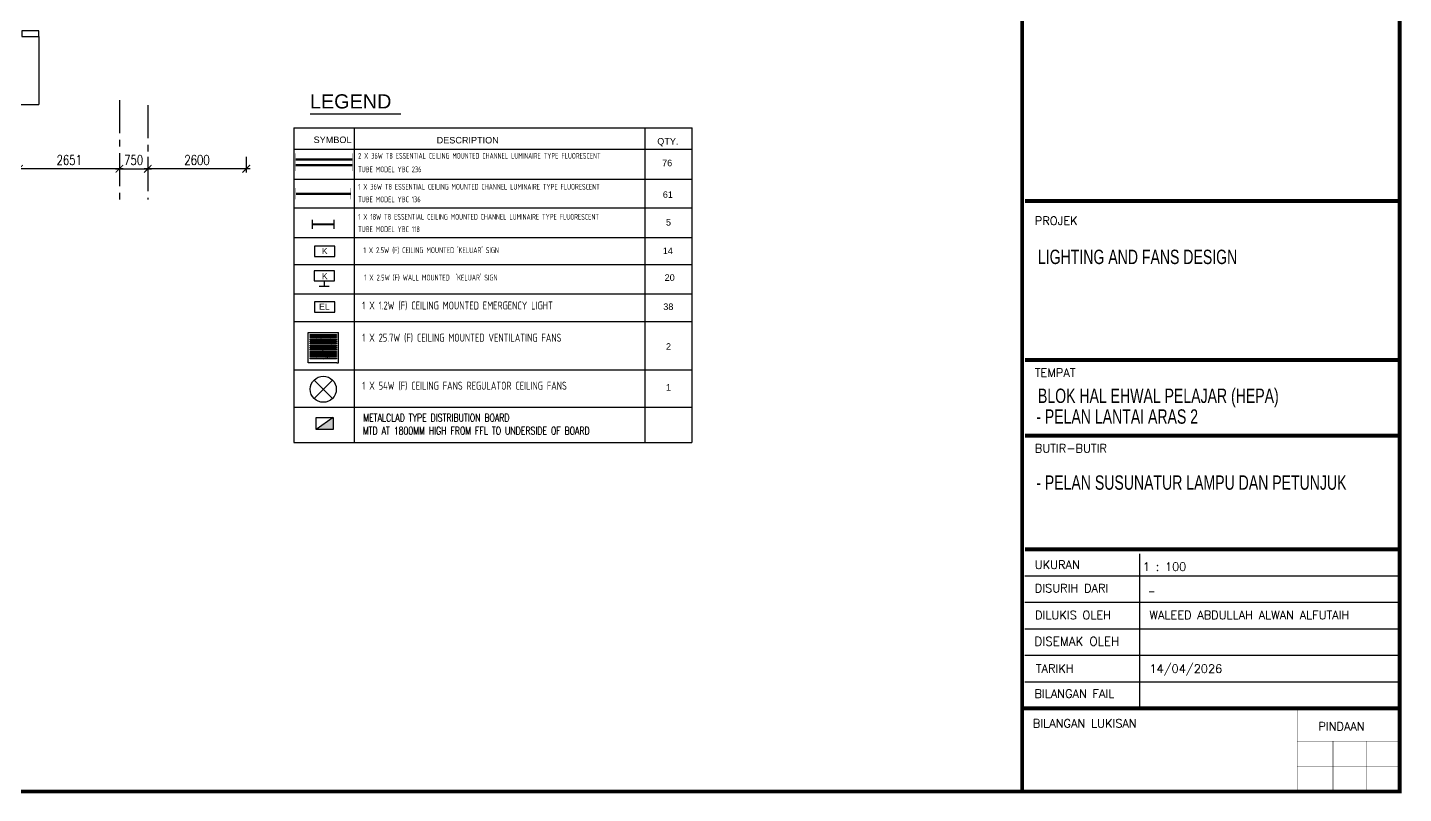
# Model space of a CAD drawing. Header units: inches. Extents: x 202414 to 86860507, y -1223215 to 71840.
# Drawn here: x 245666 to 282014, y 15740 to 35971 of the extents above; entities that cross this region are included whole.
import ezdxf

# ---------------------------------------------------------------- set-up
doc = ezdxf.new("R2010")
doc.units = ezdxf.units.IN
doc.header["$MEASUREMENT"] = 0
doc.linetypes.add('CENTER', pattern=[2, 1.25, -0.25, 0.25, -0.25])
doc.linetypes.add('DASHED2', pattern=[0.375, 0.25, -0.125])
for name, color, linetype in [('A-ELEV3', 9, 'Continuous'), ('A-TXTBOMBA', 7, 'Continuous'), ('A-WALL', 1, 'Continuous'), ('area', 3, 'Continuous'), ('BORDER', 6, 'Continuous'), ('Dim', 7, 'Continuous'), ('Edges', 7, 'Continuous'), ('ELECT', 6, 'Continuous'), ('elk_LAMPU', 6, 'Continuous'), ('Grid', 8, 'CENTER'), ('lamb(new)', 5, 'Continuous'), ('LAMPU', 7, 'Continuous'), ('logo', 7, 'Continuous')]:
    doc.layers.add(name, color=color, linetype=linetype)
doc.layers.get('area').off()
doc.layers.get('elk_LAMPU').off()
doc.styles.add('arial', font='arial.ttf')
doc.styles.add('ARIAL2', font='arial.ttf', dxfattribs={"height": 200})
doc.styles.add('DIM', font='dim', dxfattribs={"width": 0.75})
doc.styles.add('DIM125', font='romans.shx', dxfattribs={"width": 0.75, "height": 260, "bigfont": '@extfont2.shx'})
doc.styles.add('ROMANS', font='romans.shx', dxfattribs={"width": 0.75, "height": 200})
doc.styles.add('SANSSERIF', font='sanss___.ttf', dxfattribs={"width": 0.75})
doc.dimstyles.new('DIM 125', dxfattribs={"dimtxt": 260, "dimasz": 200, "dimexe": 100, "dimexo": 70, "dimgap": 100, "dimtad": 1, "dimtoh": 1, "dimdec": 0, "dimzin": 0, "dimdsep": 46, "dimtxsty": 'DIM125', "dimblk": 'ARCHTICK', "dimcen": 0.09, "dimdle": 100, "dimclrd": 132, "dimclre": 4, "dimclrt": 50, "dimadec": 0, "dimazin": 0, "dimtfac": 1, "dimtdec": 0, "dimtmove": 1, "dimatfit": 3, "dimfxl": 1, "dimtzin": 0, "dimarcsym": 0})

# ---------------------------------------------------------------- blocks, each defined once
blk = doc.blocks.new('_ArchTick')
at = {"color": 0, "linetype": 'ByBlock', "const_width": 0.15}
blk.add_lwpolyline([(-0.5, -0.5), (0.5, 0.5)], dxfattribs=at)
blk = doc.blocks.new('*D158')
at = {"layer": 'DEFPOINTS', "color": 0, "transparency": 16777216}
for p in [(245443, 32628), (248093, 32628), (245443, 32241)]:
    blk.add_point(p, dxfattribs=at)
at = {"layer": 'Dim', "color": 4, "lineweight": -2, "transparency": 16777216}
for p, q in [((245443, 32558), (245443, 32141)), ((248093, 32558), (248093, 32141))]:
    blk.add_line(p, q, dxfattribs=at)
at = {"layer": 'Dim', "color": 132, "lineweight": -2, "transparency": 16777216}
blk.add_line((248193, 32241), (245343, 32241), dxfattribs=at)
at = {"layer": 'Dim', "color": 132, "lineweight": -2, "transparency": 16777216, "xscale": 200, "yscale": 200, "zscale": 200, "rotation": 180}
blk.add_blockref('_ArchTick', (245443, 32241), dxfattribs=at)
at = {"layer": 'Dim', "color": 132, "lineweight": -2, "transparency": 16777216, "xscale": 200, "yscale": 200, "zscale": 200}
blk.add_blockref('_ArchTick', (248093, 32241), dxfattribs=at)
at = {"layer": 'Dim', "color": 50, "transparency": 16777216, "insert": (246768, 32471), "char_height": 260, "attachment_point": 5, "style": 'DIM125'}
blk.add_mtext('2651', dxfattribs=at)
blk = doc.blocks.new('*D159')
at = {"layer": 'DEFPOINTS', "color": 0, "transparency": 16777216}
for p in [(248093, 32628), (248843, 32628), (248843, 32241)]:
    blk.add_point(p, dxfattribs=at)
at = {"layer": 'Dim', "color": 4, "lineweight": -2, "transparency": 16777216}
for p, q in [((248093, 32558), (248093, 32141)), ((248843, 32558), (248843, 32141))]:
    blk.add_line(p, q, dxfattribs=at)
at = {"layer": 'Dim', "color": 132, "lineweight": -2, "transparency": 16777216}
blk.add_line((247993, 32241), (248943, 32241), dxfattribs=at)
at = {"layer": 'Dim', "color": 132, "lineweight": -2, "transparency": 16777216, "xscale": 200, "yscale": 200, "zscale": 200, "rotation": 180}
blk.add_blockref('_ArchTick', (248093, 32241), dxfattribs=at)
at = {"layer": 'Dim', "color": 132, "lineweight": -2, "transparency": 16777216, "xscale": 200, "yscale": 200, "zscale": 200}
blk.add_blockref('_ArchTick', (248843, 32241), dxfattribs=at)
at = {"layer": 'Dim', "color": 50, "transparency": 16777216, "insert": (248468, 32471), "char_height": 260, "attachment_point": 5, "style": 'DIM125'}
blk.add_mtext('750', dxfattribs=at)
blk = doc.blocks.new('*D160')
at = {"layer": 'DEFPOINTS', "color": 0, "transparency": 16777216}
for p in [(248843, 32628), (251443, 32628), (248843, 32241)]:
    blk.add_point(p, dxfattribs=at)
at = {"layer": 'Dim', "color": 4, "lineweight": -2, "transparency": 16777216}
for p, q in [((248843, 32558), (248843, 32141)), ((251443, 32558), (251443, 32141))]:
    blk.add_line(p, q, dxfattribs=at)
at = {"layer": 'Dim', "color": 132, "lineweight": -2, "transparency": 16777216}
blk.add_line((251543, 32241), (248743, 32241), dxfattribs=at)
at = {"layer": 'Dim', "color": 132, "lineweight": -2, "transparency": 16777216, "xscale": 200, "yscale": 200, "zscale": 200, "rotation": 180}
blk.add_blockref('_ArchTick', (248843, 32241), dxfattribs=at)
at = {"layer": 'Dim', "color": 132, "lineweight": -2, "transparency": 16777216, "xscale": 200, "yscale": 200, "zscale": 200}
blk.add_blockref('_ArchTick', (251443, 32241), dxfattribs=at)
at = {"layer": 'Dim', "color": 50, "transparency": 16777216, "insert": (250143, 32471), "char_height": 260, "attachment_point": 5, "style": 'DIM125'}
blk.add_mtext('2600', dxfattribs=at)
blk = doc.blocks.new('YBC 236')
at = {"layer": 'lamb(new)'}
for points, const_width in [([(86612766, -1194317), (86613986, -1194317)], 50.8), ([(86612766, -1194189), (86612766, -1194446)], 10.2), ([(86612766, -1194309), (86612766, -1194566)], 10.2), ([(86613986, -1194189), (86613986, -1194446)], 10.2), ([(86613986, -1194309), (86613986, -1194566)], 10.2), ([(86612766, -1194437), (86613986, -1194437)], 50.8)]:
    blk.add_lwpolyline(points, dxfattribs=dict(at, const_width=const_width))
blk = doc.blocks.new('YBC 136')
at = {"layer": 'lamb(new)'}
for points, const_width in [([(86612636, -1195077), (86612636, -1195333)], 10.2), ([(86613856, -1195077), (86613856, -1195333)], 10.2), ([(86612636, -1195205), (86613856, -1195205)], 50.8)]:
    blk.add_lwpolyline(points, dxfattribs=dict(at, const_width=const_width))
blk = doc.blocks.new('YBS 118')
at = {"layer": 'lamb(new)'}
for p, q in [((86608002, -1196899), (86608002, -1196643)), ((86608612, -1196899), (86608612, -1196643))]:
    blk.add_line(p, q, dxfattribs=at)
for points, const_width in [([(86608612, -1196771), (86608002, -1196771)], 50.8), ([(86608002, -1196899), (86608002, -1196643)], 10.2), ([(86608612, -1196899), (86608612, -1196643)], 10.2)]:
    blk.add_lwpolyline(points, dxfattribs=dict(at, const_width=const_width))
blk = doc.blocks.new('EXITE')
at = {"layer": 'A-TXTBOMBA', "color": 3}
blk.add_lwpolyline([(86607836, -1196697), (86607300, -1196697), (86607300, -1196967), (86607836, -1196967)], close=True, dxfattribs=at)
at = {"layer": 'A-TXTBOMBA', "color": 3, "style": 'arial'}
blk.add_text('K', height=165, dxfattribs=at).set_placement((86607491, -1196907))
blk = doc.blocks.new('Elight')
at = {"layer": 'A-TXTBOMBA', "color": 6}
blk.add_lwpolyline([(86606267, -1196730), (86605731, -1196730), (86605731, -1197001), (86606267, -1197001)], close=True, dxfattribs=at)
at = {"layer": 'A-TXTBOMBA', "color": 6, "style": 'arial'}
blk.add_text('EL', height=164.8, dxfattribs=at).set_placement((86605850, -1196940))
blk = doc.blocks.new('eexit')
at = {"layer": 'A-TXTBOMBA', "color": 3, "linetype": 'Continuous'}
for p, q in [((86699882, -1206011), (86699882, -1206171)), ((86700015, -1206171), (86699748, -1206171))]:
    blk.add_line(p, q, dxfattribs=at)
at = {"layer": 'A-TXTBOMBA', "color": 3}
blk.add_lwpolyline([(86700150, -1205751), (86699614, -1205751), (86699614, -1206022), (86700150, -1206022)], close=True, dxfattribs=at)
at = {"layer": 'A-TXTBOMBA', "color": 3, "style": 'arial'}
blk.add_text('K', height=165, dxfattribs=at).set_placement((86699817, -1205977))
blk = doc.blocks.new('Exhaust Fan 8-Inch fr')
at = {"layer": 'Edges'}
for p, q in [((-5.91, 7.27), (5.91, 7.27)), ((-5.91, -4.54), (-5.91, 7.27)), ((-5.12, 6.08), (-5.12, 6.47)), ((-5.12, 6.47), (5.12, 6.47)), ((5.12, 6.08), (-5.12, 6.08)), ((-5.12, 5.26), (-5.12, 5.65)), ((-5.12, 5.65), (-0.31, 5.65)), ((-1.43, 5.42), (-1.81, 5.26)), ((-1.12, 5.54), (-1.43, 5.42)), ((-1.43, 5.42), (-1.43, 5.26)), ((-1.03, 5.56), (-1.12, 5.54)), ((-0.31, 5.65), (-1.03, 5.56)), ((-1.03, 5.56), (-1.03, 5.26)), ((-0.31, 5.65), (0.31, 5.65)), ((1.03, 5.56), (0.31, 5.65)), ((0.31, 5.65), (5.12, 5.65)), ((1.03, 5.56), (1.03, 5.26)), ((1.12, 5.54), (1.03, 5.56)), ((1.43, 5.42), (1.12, 5.54)), ((1.43, 5.42), (1.43, 5.26)), ((1.81, 5.26), (1.43, 5.42)), ((5.12, 6.47), (5.12, 6.08)), ((5.12, 5.65), (5.12, 5.26)), ((5.91, -4.54), (5.91, 7.27)), ((-1.81, 5.26), (-5.12, 5.26)), ((-5.12, 4.43), (-5.12, 4.83)), ((-5.12, 4.83), (-2.54, 4.83)), ((-3.05, 4.43), (-5.12, 4.43)), ((-5.12, 3.61), (-5.12, 4)), ((-5.12, 4), (-3.38, 4)), ((-3.69, 3.61), (-5.12, 3.61)), ((-5.12, 2.79), (-5.12, 3.18)), ((-5.12, 3.18), (-3.89, 3.18)), ((-4.06, 2.79), (-5.12, 2.79)), ((-5.12, 1.96), (-5.12, 2.36)), ((-5.12, 2.36), (-4.2, 2.36)), ((-4.25, 1.96), (-5.12, 1.96)), ((-5.12, 1.14), (-5.12, 1.53)), ((-5.12, 1.53), (-4.31, 1.53)), ((-4.3, 1.14), (-5.12, 1.14)), ((-5.12, 0.32), (-5.12, 0.71)), ((-5.12, 0.71), (-4.25, 0.71)), ((-4.19, 0.32), (-5.12, 0.32)), ((-4.31, 1.53), (-4.33, 1.36)), ((-4.33, 1.36), (-4.3, 1.14)), ((-4.31, 1.53), (-4.29, 1.53)), ((-4.29, 1.14), (-4.3, 1.14)), ((-4.29, 1.53), (-4.29, 1.14)), ((-4.29, 1.53), (-4.22, 1.53)), ((-2.3, 1.14), (-4.29, 1.14)), ((-4.22, 2.17), (-4.25, 1.96)), ((-4.22, 1.96), (-4.25, 1.96)), ((-4.25, 0.71), (-4.22, 0.55)), ((-4.25, 0.71), (-3.04, 0.71)), ((-4.2, 2.36), (-4.22, 2.17)), ((-4.22, 1.96), (-4.22, 2.17)), ((-1.63, 1.96), (-4.22, 1.96)), ((-4.22, 1.53), (-4.22, 1.52)), ((-4.22, 1.53), (-1.43, 1.53)), ((-4.22, 1.52), (-1.43, 1.52)), ((-4.22, 0.65), (-3.16, 0.65)), ((-4.22, 0.55), (-4.22, 0.65)), ((-4.22, 0.55), (-4.19, 0.32)), ((-4.2, 2.36), (-1.93, 2.36)), ((-3.53, 0.32), (-4.19, 0.32)), ((-3.89, 3.18), (-4.06, 2.79)), ((-2.18, 2.79), (-4.06, 2.79)), ((-3.89, 3.18), (-2.4, 3.18)), ((-3.38, 4), (-3.69, 3.61)), ((-2.65, 3.61), (-3.69, 3.61)), ((-3.37, 0.52), (-3.53, 0.32)), ((-0.3, 0.32), (-3.53, 0.32)), ((-3.38, 4), (-2.75, 4)), ((-3.37, 0.52), (-3.16, 0.65)), ((-3.16, 0.65), (-3.04, 0.71)), ((-2.54, 4.83), (-3.05, 4.43)), ((-2.52, 4.43), (-3.05, 4.43)), ((-3.04, 0.71), (-0.26, 0.71)), ((-2.71, 3.71), (-2.75, 4)), ((-2.75, 4), (-2.74, 4)), ((-2.7, 3.72), (-2.74, 4)), ((-2.74, 4), (-0.47, 4)), ((-2.7, 3.72), (-2.71, 3.71)), ((-2.65, 3.61), (-2.71, 3.71)), ((-2.64, 3.61), (-2.7, 3.72)), ((-2.64, 3.61), (-2.65, 3.61)), ((-0.24, 3.61), (-2.64, 3.61)), ((-2.54, 4.83), (-1.91, 4.83)), ((-2.52, 4.43), (-2.46, 4.51)), ((-2.51, 4.43), (-2.52, 4.43)), ((-2.51, 4.43), (-2.45, 4.51)), ((-0.72, 4.43), (-2.51, 4.43)), ((-2.45, 4.51), (-2.46, 4.51)), ((-2.45, 4.51), (-1.91, 4.83)), ((-2.18, 2.79), (-2.4, 3.18)), ((-2.4, 3.18), (-2.39, 3.18)), ((-2.16, 2.79), (-2.39, 3.18)), ((-2.39, 3.18), (0.01, 3.18)), ((-2.3, 1.14), (-1.74, 1.46)), ((-0.61, 1.14), (-2.3, 1.14)), ((-2.16, 2.79), (-2.18, 2.79)), ((0.1, 2.79), (-2.16, 2.79)), ((-1.77, 2.08), (-1.93, 2.36)), ((-1.93, 2.36), (-1.91, 2.36)), ((-1.91, 4.83), (-0.99, 4.83)), ((-1.76, 2.09), (-1.91, 2.36)), ((-1.91, 2.36), (0.07, 2.36)), ((-1.43, 5.26), (-1.81, 5.26)), ((-1.76, 2.09), (-1.77, 2.08)), ((-1.77, 2.08), (-1.63, 1.96)), ((-1.76, 2.09), (-1.61, 1.96)), ((-1.74, 1.46), (-1.43, 1.52)), ((-1.61, 1.96), (-1.63, 1.96)), ((-0.35, 1.96), (-1.61, 1.96)), ((-1.03, 5.26), (-1.43, 5.26)), ((-1.43, 1.53), (-1.43, 1.52)), ((-1.43, 1.52), (-1.32, 1.53)), ((-1.43, 1.53), (-1.32, 1.53)), ((-1.43, 1.52), (-1.43, 1.52)), ((-1.32, 1.53), (-1.14, 1.53)), ((-1.14, 1.53), (-1.1, 1.52)), ((-1.14, 1.53), (-1.1, 1.53)), ((-1.1, 1.53), (-1.1, 1.52)), ((-1.1, 1.53), (-0.65, 1.53)), ((-1.1, 1.52), (-0.72, 1.42)), ((1.03, 5.26), (-1.03, 5.26)), ((-0.9, 4.76), (-0.99, 4.83)), ((-0.99, 4.83), (1.03, 4.83)), ((-0.9, 4.76), (-0.72, 4.43)), ((1.03, 4.43), (-0.72, 4.43)), ((-0.72, 1.42), (-0.66, 1.37)), ((-0.67, 1.43), (-0.65, 1.53)), ((-0.66, 1.37), (-0.67, 1.43)), ((-0.65, 1.26), (-0.66, 1.37)), ((-0.65, 1.53), (0.61, 1.53)), ((-0.61, 1.14), (-0.65, 1.26)), ((0.57, 1.14), (-0.61, 1.14)), ((-0.47, 4), (-0.24, 3.61)), ((-0.47, 4), (1.03, 4)), ((-0.35, 1.96), (-0.33, 1.98)), ((0.31, 1.96), (-0.35, 1.96)), ((-0.33, 1.98), (-0.17, 2.04)), ((-0.3, 0.32), (-0.23, 0.57)), ((-0.29, 0.32), (-0.3, 0.32)), ((-0.29, 0.32), (-0.27, 0.37)), ((-0.13, 0.32), (-0.29, 0.32)), ((-0.27, 0.37), (-0.22, 0.56)), ((-0.27, 0.37), (-0.12, 0.35)), ((-0.22, 0.56), (-0.26, 0.71)), ((-0.23, 0.57), (-0.26, 0.71)), ((-0.26, 0.71), (-0.26, 0.71)), ((-0.26, 0.71), (-0.01, 0.71)), ((1.03, 3.61), (-0.24, 3.61)), ((-0.23, 0.57), (-0.22, 0.56)), ((-0.17, 2.04), (-0.05, 2.05)), ((-0.13, 0.32), (-0.12, 0.35)), ((-0.12, 0.32), (-0.13, 0.32)), ((-0.12, 0.32), (-0.01, 0.7)), ((-0.12, 0.35), (-0.02, 0.69)), ((1.97, 0.32), (-0.12, 0.32)), ((0, 2.1), (-0.05, 2.05)), ((-0.05, 2.05), (0, 2.06)), ((-0.02, 0.69), (-0.01, 0.71)), ((-0.01, 0.7), (-0.02, 0.69)), ((-0.01, 0.7), (0, 0.71)), ((-0.01, 0.71), (0, 0.71)), ((0.07, 2.36), (0, 2.1)), ((0, 2.06), (0.17, 2.03)), ((0, 0.71), (1.75, 0.71)), ((0.01, 3.18), (0.04, 3.13)), ((0.01, 3.18), (0.64, 3.18)), ((0.04, 3.13), (0.1, 2.79)), ((0.07, 2.36), (0.19, 2.36)), ((0.31, 2.79), (0.1, 2.79)), ((0.17, 2.03), (0.25, 1.99)), ((0.19, 2.36), (0.18, 2.29)), ((0.18, 2.29), (0.25, 1.99)), ((0.19, 2.36), (3.33, 2.36)), ((0.25, 1.99), (0.31, 1.96)), ((0.64, 3.18), (0.31, 2.79)), ((3.54, 2.79), (0.31, 2.79)), ((2.67, 1.96), (0.31, 1.96)), ((0.6, 1.22), (0.57, 1.14)), ((0.62, 1.14), (0.57, 1.14)), ((0.63, 1.39), (0.6, 1.22)), ((0.61, 1.53), (0.62, 1.49)), ((0.61, 1.53), (1.92, 1.53)), ((0.67, 1.44), (0.62, 1.49)), ((0.62, 1.49), (0.62, 1.48)), ((0.68, 1.43), (0.62, 1.48)), ((0.62, 1.48), (0.63, 1.39)), ((0.84, 1.19), (0.62, 1.14)), ((1.03, 1.14), (0.62, 1.14)), ((0.64, 3.18), (3.49, 3.18)), ((1.16, 1.31), (0.67, 1.44)), ((0.67, 1.44), (0.68, 1.43)), ((1.02, 1.34), (0.68, 1.43)), ((0.99, 1.15), (0.84, 1.19)), ((0.99, 1.15), (1.02, 1.34)), ((1.03, 1.14), (0.99, 1.15)), ((1.17, 1.3), (1.02, 1.34)), ((1.43, 5.26), (1.03, 5.26)), ((1.03, 4.83), (1.03, 4.43)), ((1.03, 4.83), (1.43, 4.83)), ((1.43, 4.43), (1.03, 4.43)), ((1.03, 4), (1.03, 3.61)), ((1.03, 4), (1.43, 4)), ((1.37, 3.61), (1.03, 3.61)), ((1.2, 1.14), (1.03, 1.14)), ((1.69, 1.4), (1.16, 1.31)), ((1.16, 1.31), (1.17, 1.3)), ((1.22, 1.31), (1.17, 1.3)), ((1.22, 1.31), (1.2, 1.14)), ((1.43, 1.14), (1.2, 1.14)), ((1.43, 1.34), (1.22, 1.31)), ((1.37, 3.61), (1.43, 3.64)), ((3.24, 3.61), (1.37, 3.61)), ((1.81, 5.26), (1.43, 5.26)), ((1.43, 4.83), (1.43, 4.43)), ((1.43, 4.83), (2.54, 4.83)), ((3.05, 4.43), (1.43, 4.43)), ((1.43, 4), (1.43, 3.64)), ((1.43, 3.64), (2.05, 4)), ((1.43, 4), (2.05, 4)), ((1.7, 1.39), (1.43, 1.34)), ((1.43, 1.34), (1.43, 1.14)), ((4.29, 1.14), (1.43, 1.14)), ((1.92, 1.53), (1.69, 1.4)), ((1.69, 1.4), (1.7, 1.39)), ((1.92, 1.52), (1.7, 1.39)), ((1.75, 0.71), (1.78, 0.65)), ((1.75, 0.71), (4.25, 0.71)), ((1.78, 0.65), (4.2, 0.65)), ((1.78, 0.65), (1.97, 0.32)), ((5.12, 5.26), (1.81, 5.26)), ((1.95, 1.53), (1.92, 1.52)), ((1.92, 1.53), (1.95, 1.53)), ((1.92, 1.52), (4.2, 1.52)), ((1.95, 1.53), (4.2, 1.53)), ((4.19, 0.32), (1.97, 0.32)), ((2.05, 4), (2.92, 4)), ((3.05, 4.43), (2.54, 4.83)), ((2.54, 4.83), (5.12, 4.83)), ((3.32, 2.34), (2.67, 1.96)), ((2.69, 1.96), (2.67, 1.96)), ((3.33, 2.33), (2.69, 1.96)), ((4.2, 1.96), (2.69, 1.96)), ((2.92, 4), (3.08, 3.89)), ((2.92, 4), (3.38, 4)), ((5.12, 4.43), (3.05, 4.43)), ((3.08, 3.89), (3.24, 3.61)), ((3.69, 3.61), (3.24, 3.61)), ((3.32, 2.34), (3.33, 2.36)), ((3.32, 2.34), (3.33, 2.33)), ((3.33, 2.33), (3.35, 2.36)), ((3.33, 2.36), (3.35, 2.36)), ((3.35, 2.36), (4.2, 2.36)), ((3.69, 3.61), (3.38, 4)), ((3.38, 4), (5.12, 4)), ((3.49, 3.18), (3.5, 3.15)), ((3.49, 3.18), (3.89, 3.18)), ((3.54, 2.79), (3.5, 3.15)), ((3.5, 3.15), (3.51, 3.14)), ((3.54, 2.79), (3.51, 3.14)), ((4.06, 2.79), (3.54, 2.79)), ((3.54, 2.79), (3.54, 2.79)), ((5.12, 3.61), (3.69, 3.61)), ((4.06, 2.79), (3.89, 3.18)), ((3.89, 3.18), (5.12, 3.18)), ((5.12, 2.79), (4.06, 2.79)), ((4.19, 0.32), (4.2, 0.38)), ((5.12, 0.32), (4.19, 0.32)), ((4.2, 2.34), (4.2, 2.36)), ((4.2, 2.36), (5.12, 2.36)), ((4.2, 2.34), (4.2, 2.33)), ((4.25, 1.96), (4.2, 2.33)), ((4.2, 2.33), (4.2, 1.96)), ((4.25, 1.96), (4.2, 1.96)), ((4.2, 1.52), (4.2, 1.53)), ((4.2, 1.53), (4.29, 1.53)), ((4.2, 0.38), (4.25, 0.71)), ((4.2, 0.65), (4.2, 0.38)), ((5.12, 1.96), (4.25, 1.96)), ((4.25, 0.71), (5.12, 0.71)), ((4.29, 1.53), (4.29, 1.14)), ((4.29, 1.53), (4.31, 1.53)), ((4.3, 1.14), (4.29, 1.14)), ((4.3, 1.14), (4.33, 1.36)), ((5.12, 1.14), (4.3, 1.14)), ((4.33, 1.36), (4.31, 1.53)), ((4.31, 1.53), (5.12, 1.53)), ((5.12, 4.83), (5.12, 4.43)), ((5.12, 4), (5.12, 3.61)), ((5.12, 3.18), (5.12, 2.79)), ((5.12, 2.36), (5.12, 1.96)), ((5.12, 1.53), (5.12, 1.14)), ((5.12, 0.71), (5.12, 0.32)), ((5.21, -4.54), (-5.91, -4.54)), ((-5.12, -0.51), (-5.12, -0.11)), ((-5.12, -0.11), (-4.04, -0.11)), ((-3.87, -0.51), (-5.12, -0.51)), ((-5.12, -1.33), (-5.12, -0.94)), ((-5.12, -0.94), (-3.65, -0.94)), ((-3.35, -1.33), (-5.12, -1.33)), ((-5.12, -2.15), (-5.12, -1.76)), ((-5.12, -1.76), (-2.99, -1.76)), ((-2.47, -2.15), (-5.12, -2.15)), ((-5.12, -2.98), (-5.12, -2.58)), ((-5.12, -2.58), (-1.7, -2.58)), ((5.12, -2.98), (-5.12, -2.98)), ((-4.04, -0.11), (-4.02, -0.14)), ((-4.04, -0.11), (-3.57, -0.11)), ((-4.02, -0.14), (-3.57, -0.14)), ((-4.02, -0.14), (-3.87, -0.51)), ((-3.43, -0.51), (-3.87, -0.51)), ((-3.65, -0.94), (-3.57, -1.04)), ((-3.65, -0.94), (-3.18, -0.94)), ((-3.57, -0.11), (-3.57, -0.14)), ((-3.57, -0.11), (-0.52, -0.11)), ((-3.57, -0.14), (-3.56, -0.29)), ((-3.57, -1.04), (-3.12, -1.04)), ((-3.57, -1.04), (-3.35, -1.33)), ((-3.56, -0.29), (-3.43, -0.51)), ((-1, -0.51), (-3.43, -0.51)), ((-2.71, -1.33), (-3.35, -1.33)), ((-3.13, -1.03), (-3.18, -0.94)), ((-3.18, -0.94), (-1.75, -0.94)), ((-2.71, -1.33), (-3.13, -1.03)), ((-3.13, -1.03), (-3.12, -1.04)), ((-2.71, -1.33), (-3.12, -1.04)), ((-3.12, -1.04), (-3.12, -1.04)), ((-2.99, -1.76), (-2.47, -2.15)), ((-2.99, -1.76), (-1.43, -1.76)), ((-2.34, -1.28), (-2.71, -1.33)), ((-2.71, -1.33), (-2.71, -1.33)), ((-2.65, -1.33), (-2.71, -1.33)), ((-2.71, -1.33), (-2.71, -1.33)), ((-2.33, -1.29), (-2.65, -1.33)), ((-1.43, -1.33), (-2.65, -1.33)), ((-1.43, -2.15), (-2.47, -2.15)), ((-1.75, -0.94), (-2.34, -1.28)), ((-2.34, -1.28), (-2.33, -1.29)), ((-1.91, -1.04), (-2.33, -1.29)), ((-1.72, -0.94), (-1.91, -1.04)), ((-1.91, -1.04), (-1.43, -1.04)), ((-1.75, -0.94), (-1.72, -0.94)), ((-1.72, -0.94), (-1.43, -0.94)), ((-1.7, -2.58), (-1.43, -2.69)), ((-1.7, -2.58), (-1.43, -2.58)), ((-1.43, -0.94), (-1.43, -1.04)), ((-1.43, -0.94), (-1.03, -0.94)), ((-1.43, -1.04), (-1.43, -1.33)), ((-1.03, -1.33), (-1.43, -1.33)), ((-1.43, -1.76), (-1.43, -2.15)), ((-1.43, -1.76), (-1.03, -1.76)), ((-1.03, -2.15), (-1.43, -2.15)), ((-1.43, -2.58), (-1.43, -2.69)), ((-1.43, -2.58), (-1.03, -2.58)), ((-1.43, -2.69), (-1.12, -2.82)), ((-1.12, -2.82), (-1.03, -2.83)), ((-1.03, -1.33), (-1.03, -0.94)), ((-1.03, -0.94), (0.29, -0.94)), ((0.51, -1.33), (-1.03, -1.33)), ((-1.03, -2.15), (-1.03, -1.76)), ((-1.03, -1.76), (0.76, -1.76)), ((1.03, -2.15), (-1.03, -2.15)), ((-1.03, -2.83), (-1.03, -2.58)), ((-1.03, -2.58), (1.03, -2.58)), ((-1.03, -2.83), (0, -2.97)), ((-0.7, -0.33), (-1, -0.51)), ((-0.97, -0.51), (-1, -0.51)), ((-0.7, -0.35), (-0.97, -0.51)), ((0.04, -0.51), (-0.97, -0.51)), ((-0.7, -0.35), (-0.5, -0.11)), ((-0.7, -0.33), (-0.52, -0.11)), ((-0.7, -0.33), (-0.7, -0.35)), ((-0.52, -0.11), (-0.5, -0.11)), ((-0.5, -0.11), (-0.1, -0.11)), ((-0.07, -0.33), (-0.1, -0.11)), ((-0.1, -0.11), (-0.09, -0.11)), ((-0.05, -0.32), (-0.09, -0.11)), ((-0.09, -0.11), (2.22, -0.11)), ((-0.05, -0.32), (-0.07, -0.33)), ((0.04, -0.51), (-0.07, -0.33)), ((0.05, -0.51), (-0.05, -0.32)), ((0, -2.97), (1.03, -2.83)), ((0.05, -0.51), (0.04, -0.51)), ((2.45, -0.51), (0.05, -0.51)), ((0.51, -1.33), (0.29, -0.94)), ((0.29, -0.94), (0.3, -0.94)), ((0.53, -1.33), (0.3, -0.94)), ((0.3, -0.94), (2.69, -0.94)), ((0.53, -1.33), (0.51, -1.33)), ((2.7, -1.33), (0.53, -1.33)), ((0.88, -1.96), (0.76, -1.76)), ((0.76, -1.76), (0.78, -1.76)), ((0.89, -1.95), (0.78, -1.76)), ((0.78, -1.76), (2.35, -1.76)), ((0.89, -1.95), (0.88, -1.96)), ((0.88, -1.96), (1.03, -2.08)), ((0.89, -1.95), (1.15, -2.15)), ((1.03, -2.08), (1.03, -2.15)), ((1.03, -2.08), (1.13, -2.15)), ((1.13, -2.15), (1.03, -2.15)), ((1.03, -2.58), (1.03, -2.83)), ((1.03, -2.58), (1.43, -2.58)), ((1.03, -2.83), (1.12, -2.82)), ((1.12, -2.82), (1.43, -2.69)), ((1.15, -2.15), (1.13, -2.15)), ((1.49, -2.15), (1.15, -2.15)), ((1.43, -2.58), (1.43, -2.69)), ((1.43, -2.69), (1.7, -2.58)), ((1.43, -2.58), (1.7, -2.58)), ((1.49, -2.15), (1.7, -2.14)), ((1.56, -2.15), (1.49, -2.15)), ((1.56, -2.15), (1.69, -2.14)), ((2.47, -2.15), (1.56, -2.15)), ((1.7, -2.14), (1.69, -2.14)), ((2.35, -1.76), (1.7, -2.14)), ((1.7, -2.58), (5.12, -2.58)), ((2.22, -0.11), (2.24, -0.14)), ((2.22, -0.11), (4.04, -0.11)), ((2.24, -0.14), (4.02, -0.14)), ((2.24, -0.14), (2.45, -0.51)), ((2.35, -1.76), (2.99, -1.76)), ((3.87, -0.51), (2.45, -0.51)), ((2.47, -2.15), (2.99, -1.76)), ((5.12, -2.15), (2.47, -2.15)), ((2.69, -0.94), (2.7, -1.04)), ((2.69, -0.94), (3.65, -0.94)), ((2.7, -1.04), (3.57, -1.04)), ((2.7, -1.04), (2.73, -1.29)), ((2.73, -1.29), (2.7, -1.33)), ((3.35, -1.33), (2.7, -1.33)), ((2.99, -1.76), (5.12, -1.76)), ((3.35, -1.33), (3.57, -1.04)), ((5.12, -1.33), (3.35, -1.33)), ((3.57, -1.04), (3.65, -0.94)), ((3.65, -0.94), (5.12, -0.94)), ((3.87, -0.51), (4.02, -0.14)), ((5.12, -0.51), (3.87, -0.51)), ((4.02, -0.14), (4.04, -0.11)), ((4.04, -0.11), (5.12, -0.11)), ((5.12, -0.11), (5.12, -0.51)), ((5.12, -0.94), (5.12, -1.33)), ((5.12, -1.76), (5.12, -2.15)), ((5.12, -2.58), (5.12, -2.98)), ((5.21, -4.54), (5.72, -4.54)), ((5.72, -4.54), (5.91, -4.54))]:
    blk.add_line(p, q, dxfattribs=at)
blk = doc.blocks.new('ceiling fan')
at = {"layer": 'ELECT', "color": 6}
for p, q in [((86610809, -1196104), (86611870, -1195043)), ((86610809, -1195043), (86611870, -1196104))]:
    blk.add_line(p, q, dxfattribs=at)
blk.add_circle((86611340, -1195573), 750, dxfattribs=at)
blk = doc.blocks.new('DB')
at = {"layer": 'ELECT', "color": 2}
blk.add_line((253743, 25513), (253288, 25198), dxfattribs=at)
blk.add_lwpolyline([(253288, 25513), (253743, 25513), (253743, 25198), (253288, 25198)], close=True, dxfattribs=at)
blk.add_solid([(253743, 25513), (253743, 25198), (253288, 25198)], dxfattribs=at)

msp = doc.modelspace()

# ---------------------------------------------------------------- linework, layer by layer
at = {"color": 7}
for p, q in [((275038.2, 22067.8), (275038.2, 17936.7)), ((272014.8, 21489.6), (281964.2, 21489.6)), ((272014.8, 20789.6), (281964.2, 20789.6)), ((272014.8, 20089.6), (281964.2, 20089.6)), ((272014.8, 19389.6), (281964.2, 19389.6)), ((272014.8, 18689.6), (281964.2, 18689.6))]:
    msp.add_line(p, q, dxfattribs=at)
for points in [[(271941.1, 71789.6, 100, 100, 0), (271941.1, 15789.6, 100, 100, 0)], [(281913.5, 71789.6, 100, 100, 0), (281913.5, 15789.6, 100, 100, 0)], [(272014.8, 31389.6, 100, 100, 0), (281964.2, 31389.6, 100, 100, 0)], [(272014.8, 27189.6, 100, 100, 0), (281964.2, 27189.6, 100, 100, 0)], [(272014.8, 25189.6, 100, 100, 0), (281964.2, 25189.6, 100, 100, 0)], [(272014.8, 22189.6, 100, 100, 0), (281964.2, 22189.6, 100, 100, 0)], [(279205.8, 17117.5, 10, 10, 0), (281964.2, 17117.5, 10, 10, 0)], [(279205.8, 16451.5, 10, 10, 0), (281964.2, 16451.5, 10, 10, 0)]]:
    msp.add_lwpolyline(points, format="xyseb", dxfattribs=at)
for points, const_width in [([(271941.1, 17989.6), (281964.2, 17989.6)], 100), ([(279205.8, 17937.6), (279205.8, 15789.6)], 10), ([(280152.3, 17117.5), (280152.3, 15789.6)], 10), ([(281026.1, 17117.5), (281026.1, 15789.6)], 10), ([(202464.2, 15789.6), (281964.2, 15789.6)], 100)]:
    msp.add_lwpolyline(points, dxfattribs=dict(at, const_width=const_width))
at = {"layer": 'A-ELEV3', "color": 8}
for p in [(245967.7, 35733.2), (244242.7, 33933.5)]:
    msp.add_line(p, (245967.7, 33933.5), dxfattribs=at)
at = {"layer": 'A-WALL', "color": 8, "linetype": 'Continuous', "ltscale": 900}
msp.add_lwpolyline([(245517.7, 35883.2), (245517.7, 35733.2), (245967.7, 35733.2), (245967.7, 35883.2)], close=True, dxfattribs=at)
at = {"layer": 'Grid', "color": 8, "ltscale": 700}
for p, q in [((248093.2, 34053.7), (248093.2, 31431.4)), ((248843.2, 33922.4), (248843.2, 31431.4))]:
    msp.add_line(p, q, dxfattribs=at)
at = {"layer": 'LAMPU', "color": 1, "linetype": 'Continuous'}
for p, q in [((253132.1, 33687.2), (255530.9, 33687.2)), ((252704, 33319.6), (263221.4, 33319.6)), ((252704, 33319.6), (252704, 28202.4)), ((254298.9, 33319.6), (254298.9, 28202.4)), ((261972.4, 33319.6), (261972.4, 28202.4)), ((263211.6, 33319.6), (263211.6, 28202.4)), ((252704, 32757.6), (263221.4, 32757.6)), ((254298.9, 32309), (254298.9, 32308.9)), ((252704, 31967.1), (263221.4, 31967.1)), ((252704, 31208.1), (263221.4, 31208.1)), ((252704, 31066.7), (252704, 25949.5)), ((254298.9, 31066.7), (254298.9, 25949.5)), ((261972.4, 31066.7), (261972.4, 25949.5)), ((263211.6, 31058.3), (263211.6, 25941.1)), ((252704, 30421.1), (263221.4, 30421.1)), ((252704, 30007), (252704, 25009.5)), ((254298.9, 30007), (254298.9, 25009.5)), ((261972.4, 30007), (261972.4, 25009.5)), ((263211.6, 30007), (263211.6, 25009.5)), ((252704, 29710.4), (263211.6, 29710.4)), ((252704, 28940.4), (263211.6, 28940.4)), ((252704, 28202.4), (263211.6, 28202.4)), ((252704, 26925.2), (263211.6, 26925.2)), ((252704, 25941.1), (263211.6, 25941.1)), ((252704, 25009.5), (263211.6, 25009.5))]:
    msp.add_line(p, q, dxfattribs=at)

# ---------------------------------------------------------------- block references
at = {"xscale": 67.64413300129952, "yscale": 67.64413300129952, "zscale": 67.64413300129952}
msp.add_blockref('Exhaust Fan 8-Inch fr', (253480, 27424.2), dxfattribs=at)
at = {"layer": 'A-TXTBOMBA'}
msp.add_blockref('DB', (0, 157.5), dxfattribs=at)
at = {"layer": 'area'}
for name, p in [('EXITE', (-86354050.3, 1226891.8)), ('eexit', (-86446377, 1235297.9)), ('Elight', (-86352481.4, 1225455.1))]:
    msp.add_blockref(name, p, dxfattribs=at)
at = {"layer": 'elk_LAMPU', "color": 0, "linetype": 'DASHED2', "lineweight": 18, "xscale": 0.4586404132694923, "yscale": 0.4586404132694923, "zscale": 0.4586404132694923}
msp.add_blockref('ceiling fan', (-39469981.3, 574754.1), dxfattribs=at)
at = {"layer": 'lamb(new)'}
for name, p, xscale, yscale, zscale in [('YBC 236', (-106450749.2, 1503837.2), 1.231960376907761, 1.231960376907761, 1.231960376907761), ('YBC 136', (-103008538.9, 1456528.7), 1.192219712075198, 1.192219712075198, 1.192219712075198), ('YBS 118', (-80264854.9, 1143390.4), 0.9296837370623666, 0.9296837370623666, 0.9296837370623666)]:
    msp.add_blockref(name, p, dxfattribs=dict(at, xscale=xscale, yscale=yscale, zscale=zscale))

# ---------------------------------------------------------------- texts
at = {"layer": 'BORDER', "color": 7, "lineweight": 100, "style": 'SANSSERIF', "width": 0.7}
for s, p in [('LIGHTING AND FANS DESIGN', (272358.4, 29722.8)), ('BLOK HAL EHWAL PELAJAR (HEPA)', (272358.4, 26053.7)), ('- PELAN LANTAI ARAS 2', (272312.8, 25505.8)), ('- PELAN SUSUNATUR LAMPU DAN PETUNJUK', (272312.8, 23761.8))]:
    msp.add_text(s, height=380, dxfattribs=at).set_placement(p)
at = {"layer": 'ELECT', "color": 7, "style": 'ROMANS', "width": 0.75}
for s, p in [('METALCLAD TYPE DISTRIBUTION BOARD', (254533.3, 25563.6)), ('MTD AT 1800MM HIGH FROM FFL TO UNDERSIDE OF BOARD', (254523.7, 25220.4))]:
    msp.add_text(s, height=200, dxfattribs=at).set_placement(p)
at = {"layer": 'LAMPU', "style": 'ARIAL2'}
for s, height, p in [('LEGEND', 374.77, (253125.4, 33832.9)), ('SYMBOL', 171.84, (253223.8, 32919.2)), ('DESCRIPTION', 171.838, (256474.1, 32909.3)), ('QTY.', 171.84, (262300.8, 32878.3)), ('76', 171.84, (262429.3, 32307.2)), ('61', 171.84, (262448.1, 31472.2)), ('5', 171.8, (262531.1, 30739.8)), ('14', 171.84, (262448.8, 29987.6)), ('20', 171.84, (262496, 29279.9)), ('38', 171.84, (262460.7, 28509.9)), ('2', 171.8, (262531.1, 27460.7)), ('1', 171.8, (262531.1, 26380))]:
    msp.add_text(s, height=height, dxfattribs=at).set_placement(p)
at = {"layer": 'LAMPU', "color": 7, "linetype": 'Continuous', "style": 'DIM', "width": 0.75}
for s, height, p in [('2 X 36W T8 ESSENTIAL CEILING MOUNTED CHANNEL LUMINAIRE TYPE FLUORESCENT ', 151.217, (254399.5, 32506.2)), ('TUBE MODEL YBC 236', 151.217, (254399.5, 32148.6)), ('1 X 36W T8 ESSENTIAL CEILING MOUNTED CHANNEL LUMINAIRE TYPE FLUORESCENT ', 151.217, (254399.5, 31689.3)), ('TUBE MODEL YBC 136', 151.217, (254399.5, 31355.8)), ('1 X 18W T8 ESSENTIAL CEILING MOUNTED CHANNEL LUMINAIRE TYPE FLUORESCENT ', 151.217, (254399.5, 30895.4)), ('TUBE MODEL YBC 118', 151.217, (254399.5, 30567.9)), ('1 X 1.2W (F) CEILING MOUNTED EMERGENCY LIGHT', 211.411, (254508.8, 28522.5)), ('1 X 25.7W (F) CEILING MOUNTED VENTILATING FANS', 211.411, (254508.8, 27673.1)), ('1 X 54W (F) CEILING FANS REGULATOR CEILING FANS', 211.411, (254508.8, 26404.8))]:
    msp.add_text(s, height=height, dxfattribs=at).set_placement(p)
at = {"layer": 'LAMPU', "color": 7, "style": 'DIM', "width": 0.75}
for s, p in [("1 X 2.5W (F) CEILING MOUNTED 'KELUAR' SIGN", (254541, 30011.1)), ("1 X 2.5W (F) WALL MOUNTED  'KELUAR' SIGN", (254554.5, 29288.7))]:
    msp.add_text(s, height=155.344, dxfattribs=at).set_placement(p)
at = {"layer": 'logo', "color": 7, "style": 'ROMANS'}
for s, height, p in [('PROJEK', 220, (272275.7, 30755.8)), ('TEMPAT', 220, (272275.7, 26744.8)), ('BUTIR-BUTIR', 220, (272275.7, 24747.4)), ('UKURAN', 220, (272275.7, 21669.6)), ('1 : 100', 220, (275126.6, 21620.9)), ('DISURIH DARI', 220, (272275.6, 21051.9)), ('-', 176, (275265, 20990.3)), ('DILUKIS OLEH', 220, (272280.1, 20342.9)), ('WALEED ABDULLAH ALWAN ALFUTAIH', 220, (275303.6, 20342.9)), ('DISEMAK OLEH', 230, (272266.5, 19643)), ('TARIKH', 220, (272302.9, 18930.5)), ('14/04/2026', 220, (275303.6, 18925.9)), ('BILANGAN FAIL', 220, (272263.5, 18266.4)), ('BILANGAN LUKISAN', 220, (272223.4, 17480.6)), ('PINDAAN', 220, (279764.7, 17401))]:
    msp.add_text(s, height=height, dxfattribs=at).set_placement(p)

# ---------------------------------------------------------------- dimensions: what is measured, and where the dimension line sits
at = {"layer": 'Dim', "color": 8}
for base, p1, p2, picture, middle in [((245442.6599308, 32240.9251413), (248093.1599308, 32628.0024142), (245442.6599308, 32628.0024142), '*D158', (246767.9099308, 32470.9251413)), ((248843.1599308, 32240.9251413), (251442.6599308, 32628.0024142), (248843.1599308, 32628.0024142), '*D160', (250142.9099308, 32470.9251413))]:
    dim = msp.add_linear_dim(base=base, p1=p1, p2=p2, angle=180, dimstyle='DIM 125', dxfattribs=at)
    dim.commit()
    dim.dimension.update_dxf_attribs({"geometry": picture, "text_midpoint": middle})
dim = msp.add_linear_dim(base=(248843.2, 32240.9), p1=(248093.2, 32628), p2=(248843.2, 32628), dimstyle='DIM 125', dxfattribs=at)
dim.commit()
dim.dimension.update_dxf_attribs({"geometry": '*D159', "text_midpoint": (248468.2, 32470.9)})

doc.saveas('drawing.dxf')
